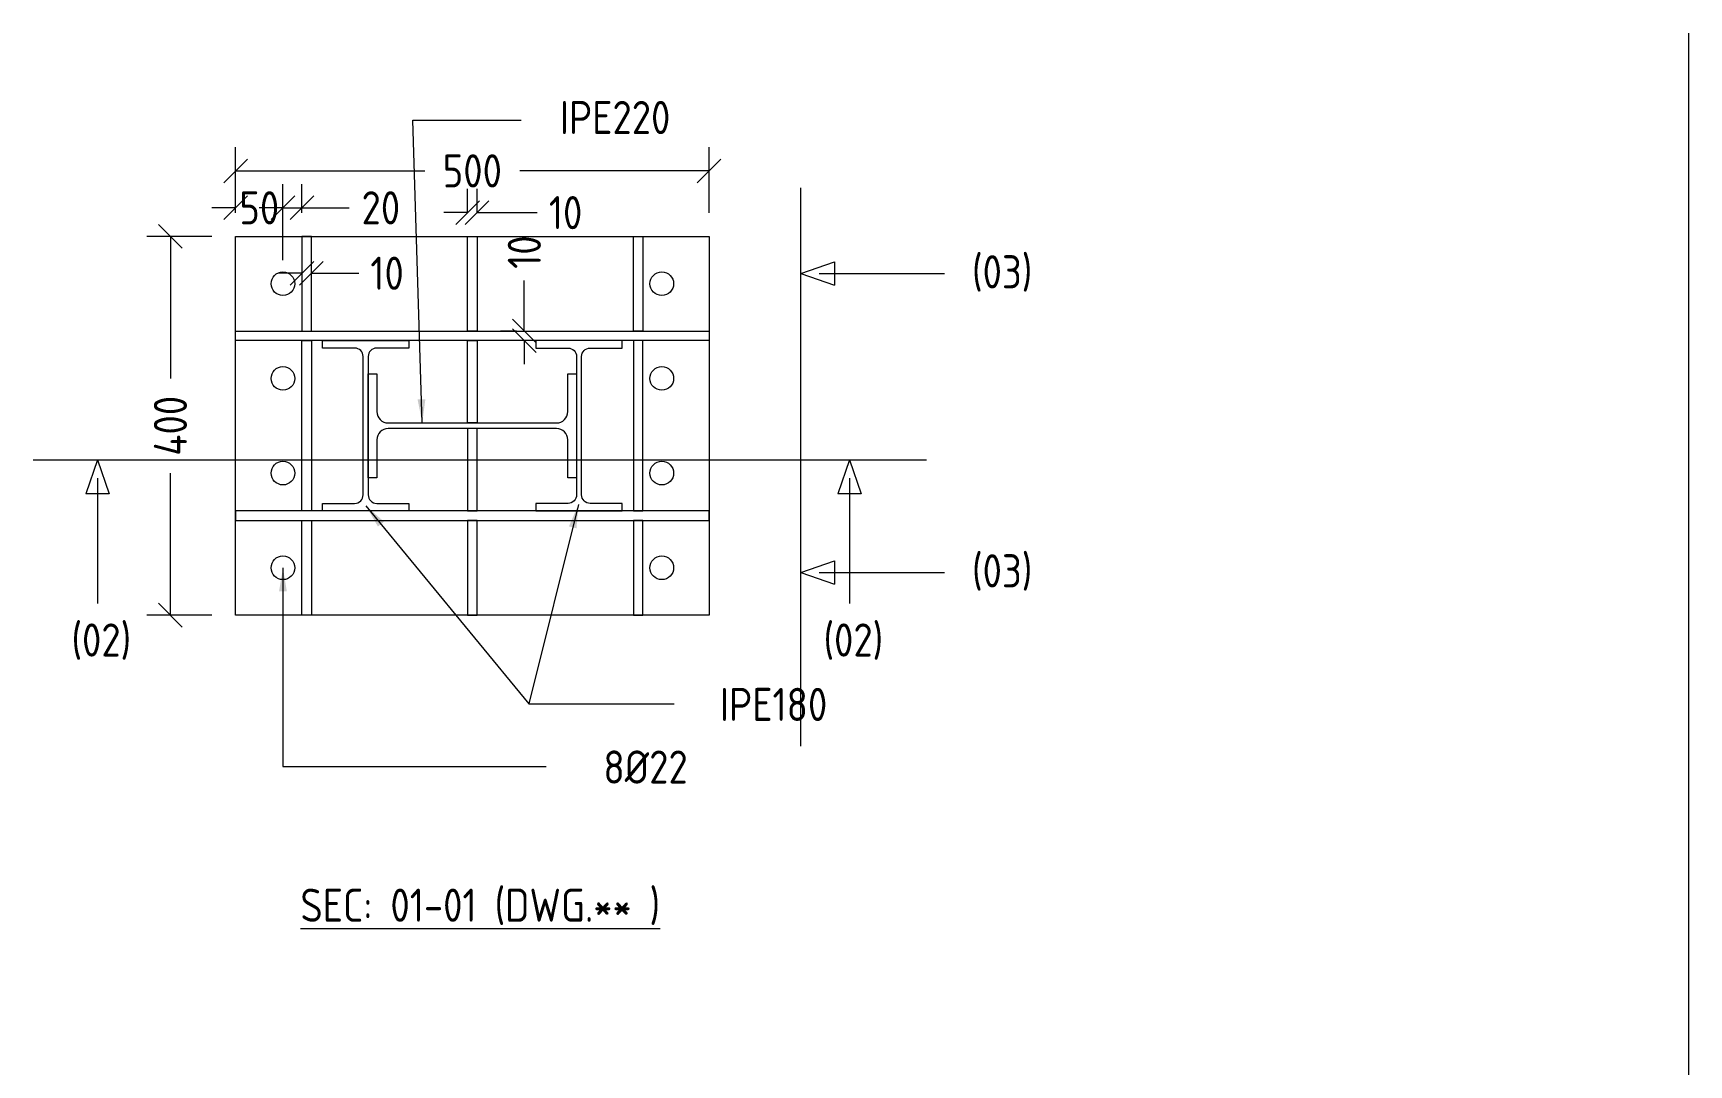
# Model space of a CAD drawing. Header units: millimetres. Extents: x -388065 to 2372687422, y -192755 to 667797.
# Drawn here: x 202536 to 204285, y 564896 to 565985 of the extents above; entities that cross this region are included whole.
import ezdxf

# ---------------------------------------------------------------- set-up
doc = ezdxf.new("R2010")
doc.units = ezdxf.units.MM
for name, color, linetype, lineweight in [('STR-DIM', 1, 'Continuous', 9), ('STR-STEEL_IN_SEC', 6, 'Continuous', 15), ('STR-TEXT', 7, 'Continuous', 9)]:
    doc.layers.add(name, color=color, linetype=linetype, lineweight=lineweight)
doc.styles.add('MINA_MM_STEEL_DETAIL', font='dim.shx', dxfattribs={"height": 35})
doc.dimstyles.new('MINA_MM_STEEL_DET', dxfattribs={"dimtxt": 35, "dimasz": 25, "dimexe": 25, "dimexo": 25, "dimgap": 5, "dimtad": 0, "dimdec": 0, "dimzin": 0, "dimdsep": 46, "dimtxsty": 'MINA_MM_STEEL_DETAIL', "dimblk": 'OBLIQUE', "dimcen": 0.09, "dimclrd": 256, "dimclre": 256, "dimclrt": 7, "dimadec": 0, "dimazin": 0, "dimtfac": 1, "dimtdec": 0, "dimtix": 1, "dimtofl": 0, "dimtmove": 0, "dimatfit": 0, "dimfxl": 1, "dimtolj": 1, "dimtzin": 0, "dimlwd": -1, "dimlwe": -1, "dimarcsym": 0})

# ---------------------------------------------------------------- blocks, each defined once
blk = doc.blocks.new('_OBLIQUE')
at = {"color": 0, "linetype": 'ByBlock'}
blk.add_line((-0.5, -0.5), (0.5, 0.5), dxfattribs=at)
blk = doc.blocks.new('*D1983')
at = {"layer": 'Defpoints', "color": 0, "ltscale": 10, "transparency": 16777216}
for p in [(202749.9, 565770.5), (202681.1, 565370.5), (202749.9, 565370.5)]:
    blk.add_point(p, dxfattribs=at)
at = {"layer": 'STR-DIM', "ltscale": 10, "transparency": 16777216}
for p, q in [((202724.9, 565770.5), (202656.1, 565770.5)), ((202681.1, 565770.5), (202681.1, 565620.5)), ((202681.1, 565370.5), (202681.1, 565520.5)), ((202724.9, 565370.5), (202656.1, 565370.5))]:
    blk.add_line(p, q, dxfattribs=at)
at = {"layer": 'STR-DIM', "ltscale": 10, "transparency": 16777216, "xscale": 25, "yscale": 25, "zscale": 25}
for p, rotation in [((202681.1, 565770.5), 90), ((202681.1, 565370.5), 270)]:
    blk.add_blockref('_OBLIQUE', p, dxfattribs=dict(at, rotation=rotation))
at = {"layer": 'STR-DIM', "color": 7, "ltscale": 10, "transparency": 16777216, "insert": (202681.1, 565570.5), "char_height": 35, "attachment_point": 5, "rotation": 90, "style": 'MINA_MM_STEEL_DETAIL'}
blk.add_mtext('\\A1;400', dxfattribs=at)
blk = doc.blocks.new('*D1964')
at = {"layer": 'Defpoints', "color": 0, "ltscale": 10, "transparency": 16777216}
for p in [(203249.9, 565839.7), (202749.9, 565770.5), (203249.9, 565770.5)]:
    blk.add_point(p, dxfattribs=at)
at = {"layer": 'STR-DIM', "ltscale": 10, "transparency": 16777216}
for p, q in [((202749.9, 565795.5), (202749.9, 565864.7)), ((203249.9, 565795.5), (203249.9, 565864.7)), ((202749.9, 565839.7), (202949.9, 565839.7)), ((203249.9, 565839.7), (203049.9, 565839.7))]:
    blk.add_line(p, q, dxfattribs=at)
at = {"layer": 'STR-DIM', "ltscale": 10, "transparency": 16777216, "xscale": 25, "yscale": 25, "zscale": 25, "rotation": 180}
blk.add_blockref('_OBLIQUE', (202749.9, 565839.7), dxfattribs=at)
at = {"layer": 'STR-DIM', "ltscale": 10, "transparency": 16777216, "xscale": 25, "yscale": 25, "zscale": 25}
blk.add_blockref('_OBLIQUE', (203249.9, 565839.7), dxfattribs=at)
at = {"layer": 'STR-DIM', "color": 7, "ltscale": 10, "transparency": 16777216, "insert": (202999.9, 565839.7), "char_height": 35, "attachment_point": 5, "style": 'MINA_MM_STEEL_DETAIL'}
blk.add_mtext('\\A1;500', dxfattribs=at)
blk = doc.blocks.new('*D1978')
at = {"layer": 'Defpoints', "color": 0, "ltscale": 10, "transparency": 16777216}
for p in [(202799.9, 565800.7), (202749.9, 565770.5), (202799.9, 565720.5)]:
    blk.add_point(p, dxfattribs=at)
at = {"layer": 'STR-DIM', "ltscale": 10, "transparency": 16777216}
for p, q in [((202749.9, 565795.5), (202749.9, 565825.7)), ((202799.9, 565745.5), (202799.9, 565825.7)), ((202749.9, 565800.7), (202724.9, 565800.7)), ((202799.9, 565800.7), (202824.9, 565800.7))]:
    blk.add_line(p, q, dxfattribs=at)
at = {"layer": 'STR-DIM', "ltscale": 10, "transparency": 16777216, "xscale": 25, "yscale": 25, "zscale": 25}
blk.add_blockref('_OBLIQUE', (202749.9, 565800.7), dxfattribs=at)
at = {"layer": 'STR-DIM', "ltscale": 10, "transparency": 16777216, "xscale": 25, "yscale": 25, "zscale": 25, "rotation": 180}
blk.add_blockref('_OBLIQUE', (202799.9, 565800.7), dxfattribs=at)
at = {"layer": 'STR-DIM', "color": 7, "ltscale": 10, "transparency": 16777216, "insert": (202774.9, 565800.7), "char_height": 35, "attachment_point": 5, "style": 'MINA_MM_STEEL_DETAIL'}
blk.add_mtext('\\A1;50', dxfattribs=at)
blk = doc.blocks.new('*D1979')
at = {"layer": 'Defpoints', "color": 0, "ltscale": 10, "transparency": 16777216}
for p in [(202819.9, 565800.7), (202819.9, 565770.5), (202799.9, 565720.5)]:
    blk.add_point(p, dxfattribs=at)
at = {"layer": 'STR-DIM', "ltscale": 10, "transparency": 16777216}
for p, q in [((202799.9, 565745.5), (202799.9, 565825.7)), ((202819.9, 565795.5), (202819.9, 565825.7)), ((202799.9, 565800.7), (202774.9, 565800.7)), ((202819.9, 565800.7), (202869.9, 565800.7))]:
    blk.add_line(p, q, dxfattribs=at)
at = {"layer": 'STR-DIM', "ltscale": 10, "transparency": 16777216, "xscale": 25, "yscale": 25, "zscale": 25}
blk.add_blockref('_OBLIQUE', (202799.9, 565800.7), dxfattribs=at)
at = {"layer": 'STR-DIM', "ltscale": 10, "transparency": 16777216, "xscale": 25, "yscale": 25, "zscale": 25, "rotation": 180}
blk.add_blockref('_OBLIQUE', (202819.9, 565800.7), dxfattribs=at)
at = {"layer": 'STR-DIM', "color": 7, "ltscale": 10, "transparency": 16777216, "insert": (202903.3, 565800.7), "char_height": 35, "attachment_point": 5, "style": 'MINA_MM_STEEL_DETAIL'}
blk.add_mtext('\\A1;20', dxfattribs=at)
blk = doc.blocks.new('*D1980')
at = {"layer": 'Defpoints', "color": 0, "ltscale": 10, "transparency": 16777216}
for p in [(202819.9, 565770.5), (202829.9, 565770.5), (202829.9, 565731.6)]:
    blk.add_point(p, dxfattribs=at)
at = {"layer": 'STR-DIM', "ltscale": 10, "transparency": 16777216}
for p, q in [((202819.9, 565745.5), (202819.9, 565706.6)), ((202829.9, 565745.5), (202829.9, 565706.6)), ((202819.9, 565731.6), (202794.9, 565731.6)), ((202829.9, 565731.6), (202879.9, 565731.6))]:
    blk.add_line(p, q, dxfattribs=at)
at = {"layer": 'STR-DIM', "ltscale": 10, "transparency": 16777216, "xscale": 25, "yscale": 25, "zscale": 25}
blk.add_blockref('_OBLIQUE', (202819.9, 565731.6), dxfattribs=at)
at = {"layer": 'STR-DIM', "ltscale": 10, "transparency": 16777216, "xscale": 25, "yscale": 25, "zscale": 25, "rotation": 180}
blk.add_blockref('_OBLIQUE', (202829.9, 565731.6), dxfattribs=at)
at = {"layer": 'STR-DIM', "color": 7, "ltscale": 10, "transparency": 16777216, "insert": (202909.9, 565731.6), "char_height": 35, "attachment_point": 5, "style": 'MINA_MM_STEEL_DETAIL'}
blk.add_mtext('\\A1;10', dxfattribs=at)
blk = doc.blocks.new('*D1963')
at = {"layer": 'Defpoints', "color": 0, "ltscale": 10, "transparency": 16777216}
for p in [(203054.8, 565670.5), (203071.4, 565670.5), (203067.1, 565660.5)]:
    blk.add_point(p, dxfattribs=at)
at = {"layer": 'STR-DIM', "ltscale": 10, "transparency": 16777216}
for p, q in [((203054.8, 565670.5), (203054.8, 565723.9)), ((203046.4, 565670.5), (203029.8, 565670.5)), ((203042.1, 565660.5), (203029.8, 565660.5)), ((203054.8, 565660.5), (203054.8, 565635.5))]:
    blk.add_line(p, q, dxfattribs=at)
at = {"layer": 'STR-DIM', "ltscale": 10, "transparency": 16777216, "xscale": 25, "yscale": 25, "zscale": 25}
for p, rotation in [((203054.8, 565670.5), 270), ((203054.8, 565660.5), 90)]:
    blk.add_blockref('_OBLIQUE', p, dxfattribs=dict(at, rotation=rotation))
at = {"layer": 'STR-DIM', "color": 7, "ltscale": 10, "transparency": 16777216, "insert": (203054.8, 565753.9), "char_height": 35, "attachment_point": 5, "rotation": 90, "style": 'MINA_MM_STEEL_DETAIL'}
blk.add_mtext('\\A1;10', dxfattribs=at)
blk = doc.blocks.new('*D1984')
at = {"layer": 'Defpoints', "color": 0, "ltscale": 10, "transparency": 16777216}
for p in [(203004.9, 565795.6), (202994.9, 565770.5), (203004.9, 565770.5)]:
    blk.add_point(p, dxfattribs=at)
at = {"layer": 'STR-DIM', "ltscale": 10, "transparency": 16777216}
for p, q in [((202994.9, 565795.5), (202994.9, 565820.6)), ((203004.9, 565795.5), (203004.9, 565820.6)), ((202994.9, 565795.6), (202969.9, 565795.6)), ((203004.9, 565795.6), (203068.4, 565795.6))]:
    blk.add_line(p, q, dxfattribs=at)
at = {"layer": 'STR-DIM', "ltscale": 10, "transparency": 16777216, "xscale": 25, "yscale": 25, "zscale": 25}
blk.add_blockref('_OBLIQUE', (202994.9, 565795.6), dxfattribs=at)
at = {"layer": 'STR-DIM', "ltscale": 10, "transparency": 16777216, "xscale": 25, "yscale": 25, "zscale": 25, "rotation": 180}
blk.add_blockref('_OBLIQUE', (203004.9, 565795.6), dxfattribs=at)
at = {"layer": 'STR-DIM', "color": 7, "ltscale": 10, "transparency": 16777216, "insert": (203098.4, 565795.6), "char_height": 35, "attachment_point": 5, "style": 'MINA_MM_STEEL_DETAIL'}
blk.add_mtext('\\A1;10', dxfattribs=at)

msp = doc.modelspace()

# ---------------------------------------------------------------- linework, layer by layer
at = {"layer": 'STR-DIM', "ltscale": 10}
for p, q in [((203346.7124, 565232.244), (203346.7124, 565821.6503)), ((203346.7124, 565731.3805), (203382.4333, 565743.7865)), ((203382.4333, 565743.7865), (203382.4333, 565718.9744)), ((203346.7124, 565731.3805), (203382.4333, 565718.9744)), ((203366.0944, 565731.3805), (203498.4903, 565731.3805)), ((202536.1287, 565534.4656), (203479.5003, 565534.4656)), ((202604.1287, 565534.4656), (202591.7227, 565498.7447)), ((202604.1287, 565534.4656), (202616.5347, 565498.7447)), ((203398.2316, 565534.4656), (203385.8255, 565498.7447)), ((203398.2316, 565534.4656), (203410.6376, 565498.7447)), ((202604.1287, 565515.0836), (202604.1287, 565382.6876)), ((203398.2316, 565515.0836), (203398.2316, 565382.6876)), ((202616.5347, 565498.7447), (202591.7227, 565498.7447)), ((203410.6376, 565498.7447), (203385.8255, 565498.7447)), ((203346.7124, 565415.5795), (203382.4333, 565427.9855)), ((203382.4333, 565427.9855), (203382.4333, 565403.1735)), ((203346.7124, 565415.5795), (203382.4333, 565403.1735)), ((203366.0944, 565415.5795), (203498.4903, 565415.5795))]:
    msp.add_line(p, q, dxfattribs=at)
at = {"layer": 'STR-STEEL_IN_SEC', "ltscale": 10}
msp.add_line((204284.5055, 563173.3315), (204284.5055, 565985.2074), dxfattribs=at)
for points in [[(202749.9381, 565770.5472), (203249.9381, 565770.5472), (203249.9381, 565370.5472), (202749.9381, 565370.5472)], [(202819.9381, 565770.5472), (202819.9381, 565670.5472), (202829.9381, 565670.5472), (202829.9381, 565770.5472)], [(203004.9381, 565770.5472), (203004.9381, 565670.5472), (202994.9381, 565670.5472), (202994.9381, 565770.5472)], [(203179.9381, 565770.5472), (203179.9381, 565670.5472), (203169.9381, 565670.5472), (203169.9381, 565770.5472)], [(202749.9381, 565670.5472), (203249.9381, 565670.5472), (203249.9381, 565660.5472), (202749.9381, 565660.5472)], [(202819.9381, 565480.5472), (202819.9381, 565660.5472), (202829.9381, 565660.5472), (202829.9381, 565480.5472)], [(203004.9381, 565660.5472), (203004.9381, 565573.4972), (202994.9381, 565573.4972), (202994.9381, 565660.5472)], [(203179.9381, 565480.5472), (203179.9381, 565660.5472), (203169.9381, 565660.5472), (203169.9381, 565480.5472)], [(203004.9381, 565480.5472), (203004.9381, 565567.5972), (202994.9381, 565567.5972), (202994.9381, 565480.5472)], [(202749.9381, 565470.5472), (203249.9381, 565470.5472), (203249.9381, 565480.5472), (202749.9381, 565480.5472)], [(202819.9381, 565370.5472), (202819.9381, 565470.5472), (202829.9381, 565470.5472), (202829.9381, 565370.5472)], [(203004.9381, 565370.5472), (203004.9381, 565470.5472), (202994.9381, 565470.5472), (202994.9381, 565370.5472)], [(203179.9381, 565370.5472), (203179.9381, 565470.5472), (203169.9381, 565470.5472), (203169.9381, 565370.5472)]]:
    msp.add_lwpolyline(points, close=True, dxfattribs=at)
for points in [[(202932.7881, 565480.5472), (202841.7881, 565480.5472), (202841.7881, 565488.5472), (202875.6381, 565488.5472, 0.41421), (202884.6381, 565497.5472), (202884.6381, 565643.5472, 0.41421), (202875.6381, 565652.5472), (202841.7881, 565652.5472), (202841.7881, 565660.5472), (202932.7881, 565660.5472), (202932.7881, 565652.5472), (202898.9381, 565652.5472, 0.41421), (202889.9381, 565643.5472), (202889.9381, 565497.5472, 0.41421), (202898.9381, 565488.5472), (202932.7881, 565488.5472), (202932.7881, 565480.5472)], [(203067.0881, 565480.5472), (203158.0881, 565480.5472), (203158.0881, 565488.5472), (203124.2381, 565488.5472, -0.41421), (203115.2381, 565497.5472), (203115.2381, 565643.5472, -0.41421), (203124.2381, 565652.5472), (203158.0881, 565652.5472), (203158.0881, 565660.5472), (203067.0881, 565660.5472), (203067.0881, 565652.5472), (203100.9381, 565652.5472, -0.41421), (203109.9381, 565643.5472), (203109.9381, 565497.5472, -0.41421), (203100.9381, 565488.5472), (203067.0881, 565488.5472), (203067.0881, 565480.5472)]]:
    msp.add_lwpolyline(points, format="xyb", dxfattribs=at)
msp.add_lwpolyline([(203109.9381, 565515.5472), (203100.7381, 565515.5472), (203100.7381, 565555.5972, 0.414213562), (203088.7381, 565567.5972), (202911.1381, 565567.5972, 0.414213562), (202899.1381, 565555.5972), (202899.1381, 565515.5472), (202889.9381, 565515.5472), (202889.9381, 565625.5472), (202899.1381, 565625.5472), (202899.1381, 565585.4972, 0.414213562), (202911.1381, 565573.4972), (203088.7381, 565573.4972, 0.414213562), (203100.7381, 565585.4972), (203100.7381, 565625.5472), (203109.9381, 565625.5472)], format="xyb", close=True, dxfattribs=at)
for centre in [(202799.9381, 565720.5472), (203199.9381, 565720.5472), (202799.9381, 565620.5472), (203199.9381, 565620.5472), (202799.9381, 565520.5472), (203199.9381, 565520.5472), (202799.9381, 565420.5472), (203199.9381, 565420.5472)]:
    msp.add_circle(centre, 12.5, dxfattribs=at)

# ---------------------------------------------------------------- texts
at = {"layer": 'STR-TEXT', "color": 7, "ltscale": 10, "char_height": 35, "attachment_point": 5, "style": 'MINA_MM_STEEL_DETAIL'}
for s, insert in [('\\A1;IPE220', (203150.652, 565896.0662)), ('\\A1;(03)', (203559.3802, 565731.3805)), ('\\A1;(03)', (203559.3802, 565415.5795)), ('\\A1;(02)', (202608.1559, 565342.5334)), ('\\A1;(02)', (203402.2588, 565342.5334)), ('\\A1;IPE180', (203318.006, 565276.2155)), ('\\A1;8%%C22', (203182.8398, 565210.0982))]:
    msp.add_mtext(s, dxfattribs=dict(at, insert=insert))
at = {"layer": 'STR-TEXT', "color": 7, "ltscale": 10, "insert": (203008.295, 565062.4773), "char_height": 35, "width": 933.917132, "attachment_point": 5, "style": 'MINA_MM_STEEL_DETAIL'}
msp.add_mtext('\\A1;\\pxqc;{\\LSEC: 01-01 (DWG.** )}', dxfattribs=at)

# ---------------------------------------------------------------- dimensions: what is measured, and where the dimension line sits
at = {"layer": 'STR-DIM', "ltscale": 10}
for base, p2, picture, middle in [((203249.9381, 565839.6857), (203249.9381, 565770.5472), '*D1964', (202999.9381, 565839.6857)), ((202799.9381, 565800.7387), (202799.9381, 565720.5472), '*D1978', (202774.9381, 565800.7387))]:
    dim = msp.add_linear_dim(base=base, p1=(202749.9381, 565770.5472), p2=p2, dimstyle='MINA_MM_STEEL_DET', dxfattribs=at)
    dim.commit()
    dim.dimension.update_dxf_attribs({"geometry": picture, "text_midpoint": middle})
for base, p1, p2, picture, middle in [((202819.9381, 565800.7387), (202799.9381, 565720.5472), (202819.9381, 565770.5472), '*D1979', (202903.2715, 565800.7387)), ((203004.9381, 565795.5665), (202994.9381, 565770.5472), (203004.9381, 565770.5472), '*D1984', (203098.4059, 565795.5665)), ((202829.9381, 565731.5684), (202819.9381, 565770.5472), (202829.9381, 565770.5472), '*D1980', (202909.9381, 565731.5684))]:
    dim = msp.add_linear_dim(base=base, p1=p1, p2=p2, dimstyle='MINA_MM_STEEL_DET', dxfattribs=at)
    dim.commit()
    dim.dimension.update_dxf_attribs({"geometry": picture, "text_midpoint": middle, "dimtype": 160})
dim = msp.add_linear_dim(base=(202681.0733, 565370.5472), p1=(202749.9381, 565770.5472), p2=(202749.9381, 565370.5472), angle=90, dimstyle='MINA_MM_STEEL_DET', dxfattribs=at)
dim.commit()
dim.dimension.update_dxf_attribs({"geometry": '*D1983', "text_midpoint": (202681.0733, 565570.5472)})
dim = msp.add_linear_dim(base=(203054.8137, 565670.5472), p1=(203067.0881, 565660.5472), p2=(203071.4381, 565670.5472), angle=90, dimstyle='MINA_MM_STEEL_DET', dxfattribs=at)
dim.commit()
dim.dimension.update_dxf_attribs({"geometry": '*D1963', "text_midpoint": (203054.8137, 565753.8806), "dimtype": 160})

# ---------------------------------------------------------------- leaders
for points in [[(202947.009, 565573.4972), (202937.1373, 565893.2454), (203051.4867, 565893.2454)], [(202887.5486, 565485.9684), (203059.458, 565276.7328), (203213.0791, 565276.7328)], [(203111.957, 565487.5098), (203059.458, 565276.7328), (203213.0791, 565276.7328)], [(202799.9381, 565420.5472), (202799.9381, 565210.6155), (203077.9128, 565210.6155)]]:
    msp.add_leader(points, dimstyle='MINA_MM_STEEL_DET', dxfattribs=at)

doc.saveas('drawing.dxf')
